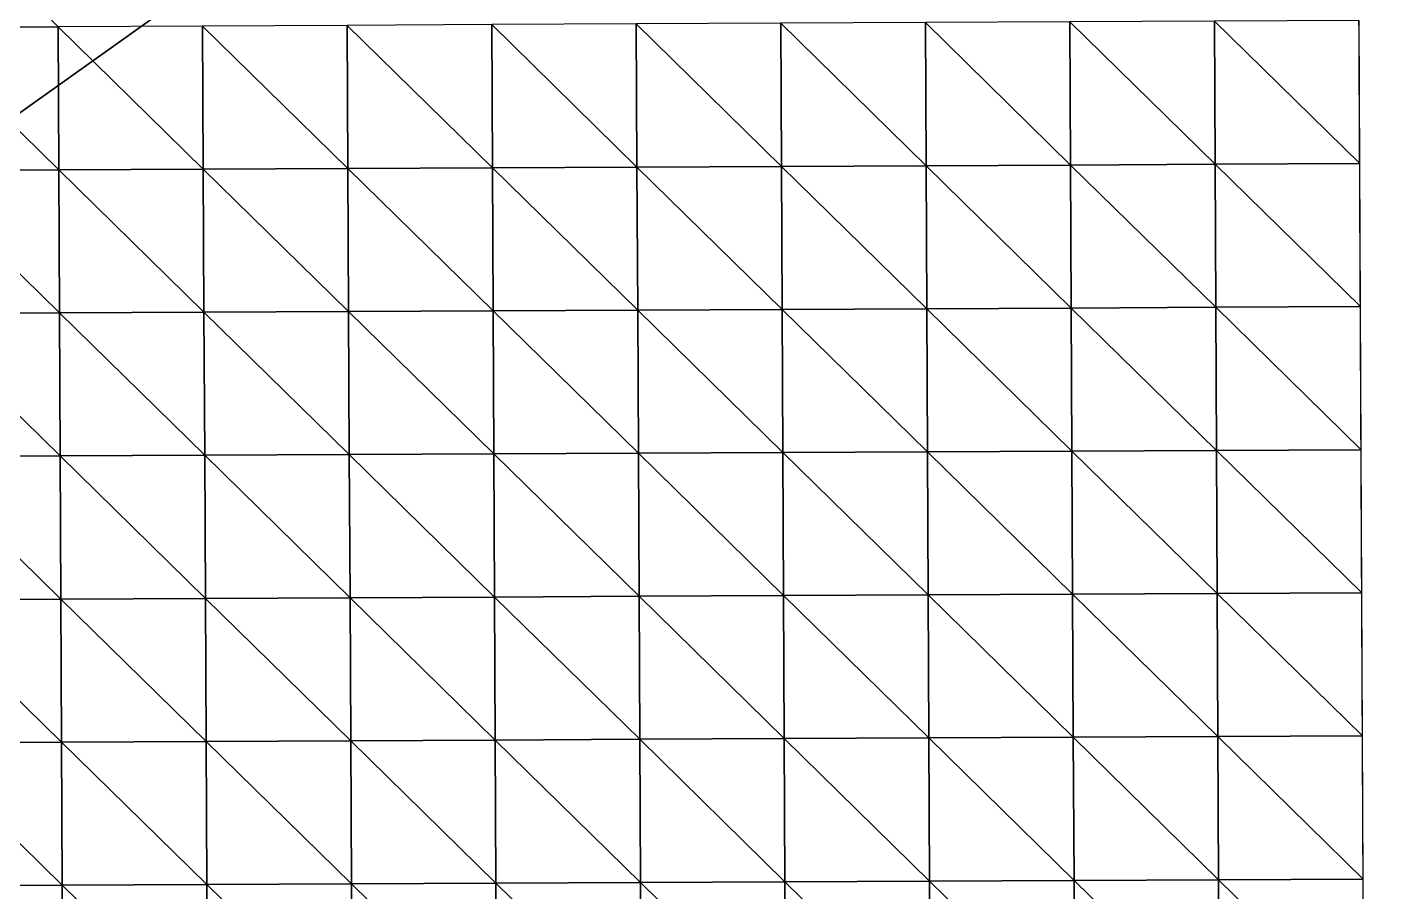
# Model space of a CAD drawing. Extents: x -372 to 678, y -263 to 741.
# Drawn here: x 559.7 to 677.6, y 590.3 to 665.5 of the extents above; entities that cross this region are included whole.
import ezdxf

# ---------------------------------------------------------------- set-up
doc = ezdxf.new("R2010")
doc.units = 0
doc.header["$LTSCALE"] = 0.0254
doc.layers.get('0').update_dxf_attribs({"linetype": 'CONTINUOUS'})
doc.layers.add('LOCATION_SNAPSHOT', color=144, linetype='CONTINUOUS')
doc.layers.add('LOCATION_TERRAIN', color=36, linetype='CONTINUOUS')

# ---------------------------------------------------------------- blocks, each defined once
blk = doc.blocks.new('LOCATION_SNAPSHOT_1')
at = {"color": 8}
mesh = blk.add_polyface(dxfattribs=at)
corners = [(-63.49, 214.77), (675.12, 740.67), (-66.01, 737.09), (677.64, 218.35)]
mesh.append_faces([[corners[k] for k in face] for face in [(0, 1, 2), (1, 0, 3)]], dxfattribs={"vtx0": -1, "color": 8})
blk = doc.blocks.new('LOCATION_TERRAIN_1')
at = {"color": 8}
mesh = blk.add_polyface(dxfattribs=at)
corners = [(562.42, 665.5, 12.97), (549.8, 677.88, 12.31), (549.86, 665.44, 12.31)]
mesh.append_faces([[corners[k] for k in face] for face in [(0, 1, 2)]], dxfattribs={"color": 8})
mesh = blk.add_polyface(dxfattribs=at)
corners = [(562.48, 653.07, 12.97), (562.42, 665.5, 12.97), (549.86, 665.44, 12.31)]
mesh.append_faces([[corners[k] for k in face] for face in [(0, 1, 2)]], dxfattribs={"color": 8})
mesh = blk.add_polyface(dxfattribs=at)
corners = [(562.48, 653.07, 12.97), (549.86, 665.44, 12.31), (549.92, 653.01, 12.31)]
mesh.append_faces([[corners[k] for k in face] for face in [(0, 1, 2)]], dxfattribs={"color": 8})
mesh = blk.add_polyface(dxfattribs=at)
corners = [(575.04, 653.13, 13.63), (574.98, 665.57, 13.63), (562.42, 665.5, 12.97)]
mesh.append_faces([[corners[k] for k in face] for face in [(0, 1, 2)]], dxfattribs={"color": 8})
mesh = blk.add_polyface(dxfattribs=at)
corners = [(575.04, 653.13, 13.63), (562.42, 665.5, 12.97), (562.48, 653.07, 12.97)]
mesh.append_faces([[corners[k] for k in face] for face in [(0, 1, 2)]], dxfattribs={"color": 8})
mesh = blk.add_polyface(dxfattribs=at)
corners = [(587.61, 653.19, 13.94), (587.55, 665.63, 13.99), (574.98, 665.57, 13.63)]
mesh.append_faces([[corners[k] for k in face] for face in [(0, 1, 2)]], dxfattribs={"color": 8})
mesh = blk.add_polyface(dxfattribs=at)
corners = [(587.61, 653.19, 13.94), (574.98, 665.57, 13.63), (575.04, 653.13, 13.63)]
mesh.append_faces([[corners[k] for k in face] for face in [(0, 1, 2)]], dxfattribs={"color": 8})
mesh = blk.add_polyface(dxfattribs=at)
corners = [(600.17, 653.25, 13.72), (600.11, 665.69, 13.87), (587.55, 665.63, 13.99)]
mesh.append_faces([[corners[k] for k in face] for face in [(0, 1, 2)]], dxfattribs={"color": 8})
mesh = blk.add_polyface(dxfattribs=at)
corners = [(600.17, 653.25, 13.72), (587.55, 665.63, 13.99), (587.61, 653.19, 13.94)]
mesh.append_faces([[corners[k] for k in face] for face in [(0, 1, 2)]], dxfattribs={"color": 8})
mesh = blk.add_polyface(dxfattribs=at)
corners = [(612.73, 653.31, 13.5), (612.67, 665.75, 13.76), (600.11, 665.69, 13.87)]
mesh.append_faces([[corners[k] for k in face] for face in [(0, 1, 2)]], dxfattribs={"color": 8})
mesh = blk.add_polyface(dxfattribs=at)
corners = [(612.73, 653.31, 13.5), (600.11, 665.69, 13.87), (600.17, 653.25, 13.72)]
mesh.append_faces([[corners[k] for k in face] for face in [(0, 1, 2)]], dxfattribs={"color": 8})
mesh = blk.add_polyface(dxfattribs=at)
corners = [(625.29, 653.37, 13.16), (625.23, 665.81, 13.52), (612.67, 665.75, 13.76)]
mesh.append_faces([[corners[k] for k in face] for face in [(0, 1, 2)]], dxfattribs={"color": 8})
mesh = blk.add_polyface(dxfattribs=at)
corners = [(625.29, 653.37, 13.16), (612.67, 665.75, 13.76), (612.73, 653.31, 13.5)]
mesh.append_faces([[corners[k] for k in face] for face in [(0, 1, 2)]], dxfattribs={"color": 8})
mesh = blk.add_polyface(dxfattribs=at)
corners = [(637.85, 653.43, 12.6), (637.79, 665.87, 13.08), (625.23, 665.81, 13.52)]
mesh.append_faces([[corners[k] for k in face] for face in [(0, 1, 2)]], dxfattribs={"color": 8})
mesh = blk.add_polyface(dxfattribs=at)
corners = [(637.85, 653.43, 12.6), (625.23, 665.81, 13.52), (625.29, 653.37, 13.16)]
mesh.append_faces([[corners[k] for k in face] for face in [(0, 1, 2)]], dxfattribs={"color": 8})
mesh = blk.add_polyface(dxfattribs=at)
corners = [(650.41, 653.49, 12.05), (650.35, 665.93, 12.63), (637.79, 665.87, 13.08)]
mesh.append_faces([[corners[k] for k in face] for face in [(0, 1, 2)]], dxfattribs={"color": 8})
mesh = blk.add_polyface(dxfattribs=at)
corners = [(650.41, 653.49, 12.05), (637.79, 665.87, 13.08), (637.85, 653.43, 12.6)]
mesh.append_faces([[corners[k] for k in face] for face in [(0, 1, 2)]], dxfattribs={"color": 8})
mesh = blk.add_polyface(dxfattribs=at)
corners = [(662.97, 653.55, 11.82), (662.91, 665.99, 12.41), (650.35, 665.93, 12.63)]
mesh.append_faces([[corners[k] for k in face] for face in [(0, 1, 2)]], dxfattribs={"color": 8})
mesh = blk.add_polyface(dxfattribs=at)
corners = [(662.97, 653.55, 11.82), (650.35, 665.93, 12.63), (650.41, 653.49, 12.05)]
mesh.append_faces([[corners[k] for k in face] for face in [(0, 1, 2)]], dxfattribs={"color": 8})
mesh = blk.add_polyface(dxfattribs=at)
corners = [(675.54, 653.61, 12.27), (675.48, 666.05, 12.64), (662.91, 665.99, 12.41)]
mesh.append_faces([[corners[k] for k in face] for face in [(0, 1, 2)]], dxfattribs={"color": 8})
mesh = blk.add_polyface(dxfattribs=at)
corners = [(675.54, 653.61, 12.27), (662.91, 665.99, 12.41), (662.97, 653.55, 11.82)]
mesh.append_faces([[corners[k] for k in face] for face in [(0, 1, 2)]], dxfattribs={"color": 8})
mesh = blk.add_polyface(dxfattribs=at)
corners = [(600.23, 640.81, 13.56), (600.17, 653.25, 13.72), (587.61, 653.19, 13.94)]
mesh.append_faces([[corners[k] for k in face] for face in [(0, 1, 2)]], dxfattribs={"color": 8})
mesh = blk.add_polyface(dxfattribs=at)
corners = [(612.79, 640.88, 13.23), (612.73, 653.31, 13.5), (600.17, 653.25, 13.72)]
mesh.append_faces([[corners[k] for k in face] for face in [(0, 1, 2)]], dxfattribs={"color": 8})
mesh = blk.add_polyface(dxfattribs=at)
corners = [(612.79, 640.88, 13.23), (600.17, 653.25, 13.72), (600.23, 640.81, 13.56)]
mesh.append_faces([[corners[k] for k in face] for face in [(0, 1, 2)]], dxfattribs={"color": 8})
mesh = blk.add_polyface(dxfattribs=at)
corners = [(625.35, 640.94, 12.78), (625.29, 653.37, 13.16), (612.73, 653.31, 13.5)]
mesh.append_faces([[corners[k] for k in face] for face in [(0, 1, 2)]], dxfattribs={"color": 8})
mesh = blk.add_polyface(dxfattribs=at)
corners = [(625.35, 640.94, 12.78), (612.73, 653.31, 13.5), (612.79, 640.88, 13.23)]
mesh.append_faces([[corners[k] for k in face] for face in [(0, 1, 2)]], dxfattribs={"color": 8})
mesh = blk.add_polyface(dxfattribs=at)
corners = [(637.91, 641, 12.12), (637.85, 653.43, 12.6), (625.29, 653.37, 13.16)]
mesh.append_faces([[corners[k] for k in face] for face in [(0, 1, 2)]], dxfattribs={"color": 8})
mesh = blk.add_polyface(dxfattribs=at)
corners = [(637.91, 641, 12.12), (625.29, 653.37, 13.16), (625.35, 640.94, 12.78)]
mesh.append_faces([[corners[k] for k in face] for face in [(0, 1, 2)]], dxfattribs={"color": 8})
mesh = blk.add_polyface(dxfattribs=at)
corners = [(650.47, 641.06, 11.46), (650.41, 653.49, 12.05), (637.85, 653.43, 12.6)]
mesh.append_faces([[corners[k] for k in face] for face in [(0, 1, 2)]], dxfattribs={"color": 8})
mesh = blk.add_polyface(dxfattribs=at)
corners = [(650.47, 641.06, 11.46), (637.85, 653.43, 12.6), (637.91, 641, 12.12)]
mesh.append_faces([[corners[k] for k in face] for face in [(0, 1, 2)]], dxfattribs={"color": 8})
mesh = blk.add_polyface(dxfattribs=at)
corners = [(663.03, 641.12, 11.23), (662.97, 653.55, 11.82), (650.41, 653.49, 12.05)]
mesh.append_faces([[corners[k] for k in face] for face in [(0, 1, 2)]], dxfattribs={"color": 8})
mesh = blk.add_polyface(dxfattribs=at)
corners = [(663.03, 641.12, 11.23), (650.41, 653.49, 12.05), (650.47, 641.06, 11.46)]
mesh.append_faces([[corners[k] for k in face] for face in [(0, 1, 2)]], dxfattribs={"color": 8})
mesh = blk.add_polyface(dxfattribs=at)
corners = [(675.6, 641.18, 11.89), (675.54, 653.61, 12.27), (662.97, 653.55, 11.82)]
mesh.append_faces([[corners[k] for k in face] for face in [(0, 1, 2)]], dxfattribs={"color": 8})
mesh = blk.add_polyface(dxfattribs=at)
corners = [(675.6, 641.18, 11.89), (662.97, 653.55, 11.82), (663.03, 641.12, 11.23)]
mesh.append_faces([[corners[k] for k in face] for face in [(0, 1, 2)]], dxfattribs={"color": 8})
mesh = blk.add_polyface(dxfattribs=at)
corners = [(562.54, 640.63, 12.97), (562.48, 653.07, 12.97), (549.92, 653.01, 12.31)]
mesh.append_faces([[corners[k] for k in face] for face in [(0, 1, 2)]], dxfattribs={"color": 8})
mesh = blk.add_polyface(dxfattribs=at)
corners = [(562.54, 640.63, 12.97), (549.92, 653.01, 12.31), (549.98, 640.57, 12.31)]
mesh.append_faces([[corners[k] for k in face] for face in [(0, 1, 2)]], dxfattribs={"color": 8})
mesh = blk.add_polyface(dxfattribs=at)
corners = [(575.1, 640.69, 13.63), (575.04, 653.13, 13.63), (562.48, 653.07, 12.97)]
mesh.append_faces([[corners[k] for k in face] for face in [(0, 1, 2)]], dxfattribs={"color": 8})
mesh = blk.add_polyface(dxfattribs=at)
corners = [(575.1, 640.69, 13.63), (562.48, 653.07, 12.97), (562.54, 640.63, 12.97)]
mesh.append_faces([[corners[k] for k in face] for face in [(0, 1, 2)]], dxfattribs={"color": 8})
mesh = blk.add_polyface(dxfattribs=at)
corners = [(587.67, 640.75, 13.9), (587.61, 653.19, 13.94), (575.04, 653.13, 13.63)]
mesh.append_faces([[corners[k] for k in face] for face in [(0, 1, 2)]], dxfattribs={"color": 8})
mesh = blk.add_polyface(dxfattribs=at)
corners = [(587.67, 640.75, 13.9), (575.04, 653.13, 13.63), (575.1, 640.69, 13.63)]
mesh.append_faces([[corners[k] for k in face] for face in [(0, 1, 2)]], dxfattribs={"color": 8})
mesh = blk.add_polyface(dxfattribs=at)
corners = [(600.23, 640.81, 13.56), (587.61, 653.19, 13.94), (587.67, 640.75, 13.9)]
mesh.append_faces([[corners[k] for k in face] for face in [(0, 1, 2)]], dxfattribs={"color": 8})
mesh = blk.add_polyface(dxfattribs=at)
corners = [(562.6, 628.2, 13.14), (562.54, 640.63, 12.97), (549.98, 640.57, 12.31)]
mesh.append_faces([[corners[k] for k in face] for face in [(0, 1, 2)]], dxfattribs={"color": 8})
mesh = blk.add_polyface(dxfattribs=at)
corners = [(562.6, 628.2, 13.14), (549.98, 640.57, 12.31), (550.04, 628.14, 12.59)]
mesh.append_faces([[corners[k] for k in face] for face in [(0, 1, 2)]], dxfattribs={"color": 8})
mesh = blk.add_polyface(dxfattribs=at)
corners = [(575.16, 628.26, 13.69), (575.1, 640.69, 13.63), (562.54, 640.63, 12.97)]
mesh.append_faces([[corners[k] for k in face] for face in [(0, 1, 2)]], dxfattribs={"color": 8})
mesh = blk.add_polyface(dxfattribs=at)
corners = [(575.16, 628.26, 13.69), (562.54, 640.63, 12.97), (562.6, 628.2, 13.14)]
mesh.append_faces([[corners[k] for k in face] for face in [(0, 1, 2)]], dxfattribs={"color": 8})
mesh = blk.add_polyface(dxfattribs=at)
corners = [(587.73, 628.32, 13.77), (587.67, 640.75, 13.9), (575.1, 640.69, 13.63)]
mesh.append_faces([[corners[k] for k in face] for face in [(0, 1, 2)]], dxfattribs={"color": 8})
mesh = blk.add_polyface(dxfattribs=at)
corners = [(587.73, 628.32, 13.77), (575.1, 640.69, 13.63), (575.16, 628.26, 13.69)]
mesh.append_faces([[corners[k] for k in face] for face in [(0, 1, 2)]], dxfattribs={"color": 8})
mesh = blk.add_polyface(dxfattribs=at)
corners = [(600.29, 628.38, 13.11), (600.23, 640.81, 13.56), (587.67, 640.75, 13.9)]
mesh.append_faces([[corners[k] for k in face] for face in [(0, 1, 2)]], dxfattribs={"color": 8})
mesh = blk.add_polyface(dxfattribs=at)
corners = [(600.29, 628.38, 13.11), (587.67, 640.75, 13.9), (587.73, 628.32, 13.77)]
mesh.append_faces([[corners[k] for k in face] for face in [(0, 1, 2)]], dxfattribs={"color": 8})
mesh = blk.add_polyface(dxfattribs=at)
corners = [(612.85, 628.44, 12.45), (612.79, 640.88, 13.23), (600.23, 640.81, 13.56)]
mesh.append_faces([[corners[k] for k in face] for face in [(0, 1, 2)]], dxfattribs={"color": 8})
mesh = blk.add_polyface(dxfattribs=at)
corners = [(612.85, 628.44, 12.45), (600.23, 640.81, 13.56), (600.29, 628.38, 13.11)]
mesh.append_faces([[corners[k] for k in face] for face in [(0, 1, 2)]], dxfattribs={"color": 8})
mesh = blk.add_polyface(dxfattribs=at)
corners = [(625.41, 628.5, 11.83), (625.35, 640.94, 12.78), (612.79, 640.88, 13.23)]
mesh.append_faces([[corners[k] for k in face] for face in [(0, 1, 2)]], dxfattribs={"color": 8})
mesh = blk.add_polyface(dxfattribs=at)
corners = [(625.41, 628.5, 11.83), (612.79, 640.88, 13.23), (612.85, 628.44, 12.45)]
mesh.append_faces([[corners[k] for k in face] for face in [(0, 1, 2)]], dxfattribs={"color": 8})
mesh = blk.add_polyface(dxfattribs=at)
corners = [(637.97, 628.56, 11.28), (637.91, 641, 12.12), (625.35, 640.94, 12.78)]
mesh.append_faces([[corners[k] for k in face] for face in [(0, 1, 2)]], dxfattribs={"color": 8})
mesh = blk.add_polyface(dxfattribs=at)
corners = [(637.97, 628.56, 11.28), (625.35, 640.94, 12.78), (625.41, 628.5, 11.83)]
mesh.append_faces([[corners[k] for k in face] for face in [(0, 1, 2)]], dxfattribs={"color": 8})
mesh = blk.add_polyface(dxfattribs=at)
corners = [(650.53, 628.62, 10.73), (650.47, 641.06, 11.46), (637.91, 641, 12.12)]
mesh.append_faces([[corners[k] for k in face] for face in [(0, 1, 2)]], dxfattribs={"color": 8})
mesh = blk.add_polyface(dxfattribs=at)
corners = [(650.53, 628.62, 10.73), (637.91, 641, 12.12), (637.97, 628.56, 11.28)]
mesh.append_faces([[corners[k] for k in face] for face in [(0, 1, 2)]], dxfattribs={"color": 8})
mesh = blk.add_polyface(dxfattribs=at)
corners = [(663.1, 628.68, 10.58), (663.03, 641.12, 11.23), (650.47, 641.06, 11.46)]
mesh.append_faces([[corners[k] for k in face] for face in [(0, 1, 2)]], dxfattribs={"color": 8})
mesh = blk.add_polyface(dxfattribs=at)
corners = [(663.1, 628.68, 10.58), (650.47, 641.06, 11.46), (650.53, 628.62, 10.73)]
mesh.append_faces([[corners[k] for k in face] for face in [(0, 1, 2)]], dxfattribs={"color": 8})
mesh = blk.add_polyface(dxfattribs=at)
corners = [(675.66, 628.74, 11.24), (675.6, 641.18, 11.89), (663.03, 641.12, 11.23)]
mesh.append_faces([[corners[k] for k in face] for face in [(0, 1, 2)]], dxfattribs={"color": 8})
mesh = blk.add_polyface(dxfattribs=at)
corners = [(675.66, 628.74, 11.24), (663.03, 641.12, 11.23), (663.1, 628.68, 10.58)]
mesh.append_faces([[corners[k] for k in face] for face in [(0, 1, 2)]], dxfattribs={"color": 8})
mesh = blk.add_polyface(dxfattribs=at)
corners = [(625.47, 616.06, 10.88), (625.41, 628.5, 11.83), (612.85, 628.44, 12.45)]
mesh.append_faces([[corners[k] for k in face] for face in [(0, 1, 2)]], dxfattribs={"color": 8})
mesh = blk.add_polyface(dxfattribs=at)
corners = [(638.03, 616.12, 10.44), (637.97, 628.56, 11.28), (625.41, 628.5, 11.83)]
mesh.append_faces([[corners[k] for k in face] for face in [(0, 1, 2)]], dxfattribs={"color": 8})
mesh = blk.add_polyface(dxfattribs=at)
corners = [(638.03, 616.12, 10.44), (625.41, 628.5, 11.83), (625.47, 616.06, 10.88)]
mesh.append_faces([[corners[k] for k in face] for face in [(0, 1, 2)]], dxfattribs={"color": 8})
mesh = blk.add_polyface(dxfattribs=at)
corners = [(650.59, 616.18, 10), (650.53, 628.62, 10.73), (637.97, 628.56, 11.28)]
mesh.append_faces([[corners[k] for k in face] for face in [(0, 1, 2)]], dxfattribs={"color": 8})
mesh = blk.add_polyface(dxfattribs=at)
corners = [(650.59, 616.18, 10), (637.97, 628.56, 11.28), (638.03, 616.12, 10.44)]
mesh.append_faces([[corners[k] for k in face] for face in [(0, 1, 2)]], dxfattribs={"color": 8})
mesh = blk.add_polyface(dxfattribs=at)
corners = [(663.16, 616.25, 9.92), (663.1, 628.68, 10.58), (650.53, 628.62, 10.73)]
mesh.append_faces([[corners[k] for k in face] for face in [(0, 1, 2)]], dxfattribs={"color": 8})
mesh = blk.add_polyface(dxfattribs=at)
corners = [(663.16, 616.25, 9.92), (650.53, 628.62, 10.73), (650.59, 616.18, 10)]
mesh.append_faces([[corners[k] for k in face] for face in [(0, 1, 2)]], dxfattribs={"color": 8})
mesh = blk.add_polyface(dxfattribs=at)
corners = [(675.72, 616.31, 10.58), (675.66, 628.74, 11.24), (663.1, 628.68, 10.58)]
mesh.append_faces([[corners[k] for k in face] for face in [(0, 1, 2)]], dxfattribs={"color": 8})
mesh = blk.add_polyface(dxfattribs=at)
corners = [(675.72, 616.31, 10.58), (663.1, 628.68, 10.58), (663.16, 616.25, 9.92)]
mesh.append_faces([[corners[k] for k in face] for face in [(0, 1, 2)]], dxfattribs={"color": 8})
mesh = blk.add_polyface(dxfattribs=at)
corners = [(562.66, 615.76, 13.32), (562.6, 628.2, 13.14), (550.04, 628.14, 12.59)]
mesh.append_faces([[corners[k] for k in face] for face in [(0, 1, 2)]], dxfattribs={"color": 8})
mesh = blk.add_polyface(dxfattribs=at)
corners = [(562.66, 615.76, 13.32), (550.04, 628.14, 12.59), (550.1, 615.7, 12.88)]
mesh.append_faces([[corners[k] for k in face] for face in [(0, 1, 2)]], dxfattribs={"color": 8})
mesh = blk.add_polyface(dxfattribs=at)
corners = [(575.22, 615.82, 13.76), (575.16, 628.26, 13.69), (562.6, 628.2, 13.14)]
mesh.append_faces([[corners[k] for k in face] for face in [(0, 1, 2)]], dxfattribs={"color": 8})
mesh = blk.add_polyface(dxfattribs=at)
corners = [(575.22, 615.82, 13.76), (562.6, 628.2, 13.14), (562.66, 615.76, 13.32)]
mesh.append_faces([[corners[k] for k in face] for face in [(0, 1, 2)]], dxfattribs={"color": 8})
mesh = blk.add_polyface(dxfattribs=at)
corners = [(587.79, 615.88, 13.65), (587.73, 628.32, 13.77), (575.16, 628.26, 13.69)]
mesh.append_faces([[corners[k] for k in face] for face in [(0, 1, 2)]], dxfattribs={"color": 8})
mesh = blk.add_polyface(dxfattribs=at)
corners = [(587.79, 615.88, 13.65), (575.16, 628.26, 13.69), (575.22, 615.82, 13.76)]
mesh.append_faces([[corners[k] for k in face] for face in [(0, 1, 2)]], dxfattribs={"color": 8})
mesh = blk.add_polyface(dxfattribs=at)
corners = [(600.35, 615.94, 12.66), (600.29, 628.38, 13.11), (587.73, 628.32, 13.77)]
mesh.append_faces([[corners[k] for k in face] for face in [(0, 1, 2)]], dxfattribs={"color": 8})
mesh = blk.add_polyface(dxfattribs=at)
corners = [(600.35, 615.94, 12.66), (587.73, 628.32, 13.77), (587.79, 615.88, 13.65)]
mesh.append_faces([[corners[k] for k in face] for face in [(0, 1, 2)]], dxfattribs={"color": 8})
mesh = blk.add_polyface(dxfattribs=at)
corners = [(612.91, 616, 11.67), (612.85, 628.44, 12.45), (600.29, 628.38, 13.11)]
mesh.append_faces([[corners[k] for k in face] for face in [(0, 1, 2)]], dxfattribs={"color": 8})
mesh = blk.add_polyface(dxfattribs=at)
corners = [(612.91, 616, 11.67), (600.29, 628.38, 13.11), (600.35, 615.94, 12.66)]
mesh.append_faces([[corners[k] for k in face] for face in [(0, 1, 2)]], dxfattribs={"color": 8})
mesh = blk.add_polyface(dxfattribs=at)
corners = [(625.47, 616.06, 10.88), (612.85, 628.44, 12.45), (612.91, 616, 11.67)]
mesh.append_faces([[corners[k] for k in face] for face in [(0, 1, 2)]], dxfattribs={"color": 8})
mesh = blk.add_polyface(dxfattribs=at)
corners = [(562.72, 603.32, 13.49), (562.66, 615.76, 13.32), (550.1, 615.7, 12.88)]
mesh.append_faces([[corners[k] for k in face] for face in [(0, 1, 2)]], dxfattribs={"color": 8})
mesh = blk.add_polyface(dxfattribs=at)
corners = [(562.72, 603.32, 13.49), (550.1, 615.7, 12.88), (550.16, 603.26, 13.16)]
mesh.append_faces([[corners[k] for k in face] for face in [(0, 1, 2)]], dxfattribs={"color": 8})
mesh = blk.add_polyface(dxfattribs=at)
corners = [(575.28, 603.38, 13.83), (575.22, 615.82, 13.76), (562.66, 615.76, 13.32)]
mesh.append_faces([[corners[k] for k in face] for face in [(0, 1, 2)]], dxfattribs={"color": 8})
mesh = blk.add_polyface(dxfattribs=at)
corners = [(575.28, 603.38, 13.83), (562.66, 615.76, 13.32), (562.72, 603.32, 13.49)]
mesh.append_faces([[corners[k] for k in face] for face in [(0, 1, 2)]], dxfattribs={"color": 8})
mesh = blk.add_polyface(dxfattribs=at)
corners = [(587.85, 603.45, 13.52), (587.79, 615.88, 13.65), (575.22, 615.82, 13.76)]
mesh.append_faces([[corners[k] for k in face] for face in [(0, 1, 2)]], dxfattribs={"color": 8})
mesh = blk.add_polyface(dxfattribs=at)
corners = [(587.85, 603.45, 13.52), (575.22, 615.82, 13.76), (575.28, 603.38, 13.83)]
mesh.append_faces([[corners[k] for k in face] for face in [(0, 1, 2)]], dxfattribs={"color": 8})
mesh = blk.add_polyface(dxfattribs=at)
corners = [(600.41, 603.51, 12.21), (600.35, 615.94, 12.66), (587.79, 615.88, 13.65)]
mesh.append_faces([[corners[k] for k in face] for face in [(0, 1, 2)]], dxfattribs={"color": 8})
mesh = blk.add_polyface(dxfattribs=at)
corners = [(600.41, 603.51, 12.21), (587.79, 615.88, 13.65), (587.85, 603.45, 13.52)]
mesh.append_faces([[corners[k] for k in face] for face in [(0, 1, 2)]], dxfattribs={"color": 8})
mesh = blk.add_polyface(dxfattribs=at)
corners = [(612.97, 603.57, 10.9), (612.91, 616, 11.67), (600.35, 615.94, 12.66)]
mesh.append_faces([[corners[k] for k in face] for face in [(0, 1, 2)]], dxfattribs={"color": 8})
mesh = blk.add_polyface(dxfattribs=at)
corners = [(612.97, 603.57, 10.9), (600.35, 615.94, 12.66), (600.41, 603.51, 12.21)]
mesh.append_faces([[corners[k] for k in face] for face in [(0, 1, 2)]], dxfattribs={"color": 8})
mesh = blk.add_polyface(dxfattribs=at)
corners = [(625.53, 603.63, 9.93), (625.47, 616.06, 10.88), (612.91, 616, 11.67)]
mesh.append_faces([[corners[k] for k in face] for face in [(0, 1, 2)]], dxfattribs={"color": 8})
mesh = blk.add_polyface(dxfattribs=at)
corners = [(625.53, 603.63, 9.93), (612.91, 616, 11.67), (612.97, 603.57, 10.9)]
mesh.append_faces([[corners[k] for k in face] for face in [(0, 1, 2)]], dxfattribs={"color": 8})
mesh = blk.add_polyface(dxfattribs=at)
corners = [(638.09, 603.69, 9.6), (638.03, 616.12, 10.44), (625.47, 616.06, 10.88)]
mesh.append_faces([[corners[k] for k in face] for face in [(0, 1, 2)]], dxfattribs={"color": 8})
mesh = blk.add_polyface(dxfattribs=at)
corners = [(638.09, 603.69, 9.6), (625.47, 616.06, 10.88), (625.53, 603.63, 9.93)]
mesh.append_faces([[corners[k] for k in face] for face in [(0, 1, 2)]], dxfattribs={"color": 8})
mesh = blk.add_polyface(dxfattribs=at)
corners = [(650.65, 603.75, 9.27), (650.59, 616.18, 10), (638.03, 616.12, 10.44)]
mesh.append_faces([[corners[k] for k in face] for face in [(0, 1, 2)]], dxfattribs={"color": 8})
mesh = blk.add_polyface(dxfattribs=at)
corners = [(650.65, 603.75, 9.27), (638.03, 616.12, 10.44), (638.09, 603.69, 9.6)]
mesh.append_faces([[corners[k] for k in face] for face in [(0, 1, 2)]], dxfattribs={"color": 8})
mesh = blk.add_polyface(dxfattribs=at)
corners = [(663.22, 603.81, 9.26), (663.16, 616.25, 9.92), (650.59, 616.18, 10)]
mesh.append_faces([[corners[k] for k in face] for face in [(0, 1, 2)]], dxfattribs={"color": 8})
mesh = blk.add_polyface(dxfattribs=at)
corners = [(663.22, 603.81, 9.26), (650.59, 616.18, 10), (650.65, 603.75, 9.27)]
mesh.append_faces([[corners[k] for k in face] for face in [(0, 1, 2)]], dxfattribs={"color": 8})
mesh = blk.add_polyface(dxfattribs=at)
corners = [(675.78, 603.87, 9.92), (675.72, 616.31, 10.58), (663.16, 616.25, 9.92)]
mesh.append_faces([[corners[k] for k in face] for face in [(0, 1, 2)]], dxfattribs={"color": 8})
mesh = blk.add_polyface(dxfattribs=at)
corners = [(675.78, 603.87, 9.92), (663.16, 616.25, 9.92), (663.22, 603.81, 9.26)]
mesh.append_faces([[corners[k] for k in face] for face in [(0, 1, 2)]], dxfattribs={"color": 8})
mesh = blk.add_polyface(dxfattribs=at)
corners = [(650.71, 591.31, 10.29), (650.65, 603.75, 9.27), (638.09, 603.69, 9.6)]
mesh.append_faces([[corners[k] for k in face] for face in [(0, 1, 2)]], dxfattribs={"color": 8})
mesh = blk.add_polyface(dxfattribs=at)
corners = [(663.28, 591.37, 10.18), (663.22, 603.81, 9.26), (650.65, 603.75, 9.27)]
mesh.append_faces([[corners[k] for k in face] for face in [(0, 1, 2)]], dxfattribs={"color": 8})
mesh = blk.add_polyface(dxfattribs=at)
corners = [(663.28, 591.37, 10.18), (650.65, 603.75, 9.27), (650.71, 591.31, 10.29)]
mesh.append_faces([[corners[k] for k in face] for face in [(0, 1, 2)]], dxfattribs={"color": 8})
mesh = blk.add_polyface(dxfattribs=at)
corners = [(675.84, 591.43, 10.73), (675.78, 603.87, 9.92), (663.22, 603.81, 9.26)]
mesh.append_faces([[corners[k] for k in face] for face in [(0, 1, 2)]], dxfattribs={"color": 8})
mesh = blk.add_polyface(dxfattribs=at)
corners = [(675.84, 591.43, 10.73), (663.22, 603.81, 9.26), (663.28, 591.37, 10.18)]
mesh.append_faces([[corners[k] for k in face] for face in [(0, 1, 2)]], dxfattribs={"color": 8})
mesh = blk.add_polyface(dxfattribs=at)
corners = [(562.78, 590.89, 14.14), (562.72, 603.32, 13.49), (550.16, 603.26, 13.16)]
mesh.append_faces([[corners[k] for k in face] for face in [(0, 1, 2)]], dxfattribs={"color": 8})
mesh = blk.add_polyface(dxfattribs=at)
corners = [(562.78, 590.89, 14.14), (550.16, 603.26, 13.16), (550.22, 590.83, 13.81)]
mesh.append_faces([[corners[k] for k in face] for face in [(0, 1, 2)]], dxfattribs={"color": 8})
mesh = blk.add_polyface(dxfattribs=at)
corners = [(575.35, 590.95, 14.47), (575.28, 603.38, 13.83), (562.72, 603.32, 13.49)]
mesh.append_faces([[corners[k] for k in face] for face in [(0, 1, 2)]], dxfattribs={"color": 8})
mesh = blk.add_polyface(dxfattribs=at)
corners = [(575.35, 590.95, 14.47), (562.72, 603.32, 13.49), (562.78, 590.89, 14.14)]
mesh.append_faces([[corners[k] for k in face] for face in [(0, 1, 2)]], dxfattribs={"color": 8})
mesh = blk.add_polyface(dxfattribs=at)
corners = [(587.91, 591.01, 14.25), (587.85, 603.45, 13.52), (575.28, 603.38, 13.83)]
mesh.append_faces([[corners[k] for k in face] for face in [(0, 1, 2)]], dxfattribs={"color": 8})
mesh = blk.add_polyface(dxfattribs=at)
corners = [(587.91, 591.01, 14.25), (575.28, 603.38, 13.83), (575.35, 590.95, 14.47)]
mesh.append_faces([[corners[k] for k in face] for face in [(0, 1, 2)]], dxfattribs={"color": 8})
mesh = blk.add_polyface(dxfattribs=at)
corners = [(600.47, 591.07, 13.14), (600.41, 603.51, 12.21), (587.85, 603.45, 13.52)]
mesh.append_faces([[corners[k] for k in face] for face in [(0, 1, 2)]], dxfattribs={"color": 8})
mesh = blk.add_polyface(dxfattribs=at)
corners = [(600.47, 591.07, 13.14), (587.85, 603.45, 13.52), (587.91, 591.01, 14.25)]
mesh.append_faces([[corners[k] for k in face] for face in [(0, 1, 2)]], dxfattribs={"color": 8})
mesh = blk.add_polyface(dxfattribs=at)
corners = [(613.03, 591.13, 12.03), (612.97, 603.57, 10.9), (600.41, 603.51, 12.21)]
mesh.append_faces([[corners[k] for k in face] for face in [(0, 1, 2)]], dxfattribs={"color": 8})
mesh = blk.add_polyface(dxfattribs=at)
corners = [(613.03, 591.13, 12.03), (600.41, 603.51, 12.21), (600.47, 591.07, 13.14)]
mesh.append_faces([[corners[k] for k in face] for face in [(0, 1, 2)]], dxfattribs={"color": 8})
mesh = blk.add_polyface(dxfattribs=at)
corners = [(625.59, 591.19, 11.16), (625.53, 603.63, 9.93), (612.97, 603.57, 10.9)]
mesh.append_faces([[corners[k] for k in face] for face in [(0, 1, 2)]], dxfattribs={"color": 8})
mesh = blk.add_polyface(dxfattribs=at)
corners = [(625.59, 591.19, 11.16), (612.97, 603.57, 10.9), (613.03, 591.13, 12.03)]
mesh.append_faces([[corners[k] for k in face] for face in [(0, 1, 2)]], dxfattribs={"color": 8})
mesh = blk.add_polyface(dxfattribs=at)
corners = [(638.15, 591.25, 10.73), (638.09, 603.69, 9.6), (625.53, 603.63, 9.93)]
mesh.append_faces([[corners[k] for k in face] for face in [(0, 1, 2)]], dxfattribs={"color": 8})
mesh = blk.add_polyface(dxfattribs=at)
corners = [(638.15, 591.25, 10.73), (625.53, 603.63, 9.93), (625.59, 591.19, 11.16)]
mesh.append_faces([[corners[k] for k in face] for face in [(0, 1, 2)]], dxfattribs={"color": 8})
mesh = blk.add_polyface(dxfattribs=at)
corners = [(650.71, 591.31, 10.29), (638.09, 603.69, 9.6), (638.15, 591.25, 10.73)]
mesh.append_faces([[corners[k] for k in face] for face in [(0, 1, 2)]], dxfattribs={"color": 8})
mesh = blk.add_polyface(dxfattribs=at)
corners = [(562.84, 578.45, 14.8), (562.78, 590.89, 14.14), (550.22, 590.83, 13.81)]
mesh.append_faces([[corners[k] for k in face] for face in [(0, 1, 2)]], dxfattribs={"color": 8})
mesh = blk.add_polyface(dxfattribs=at)
corners = [(562.84, 578.45, 14.8), (550.22, 590.83, 13.81), (550.28, 578.39, 14.47)]
mesh.append_faces([[corners[k] for k in face] for face in [(0, 1, 2)]], dxfattribs={"color": 8})
mesh = blk.add_polyface(dxfattribs=at)
corners = [(575.41, 578.51, 15.13), (575.35, 590.95, 14.47), (562.78, 590.89, 14.14)]
mesh.append_faces([[corners[k] for k in face] for face in [(0, 1, 2)]], dxfattribs={"color": 8})
mesh = blk.add_polyface(dxfattribs=at)
corners = [(575.41, 578.51, 15.13), (562.78, 590.89, 14.14), (562.84, 578.45, 14.8)]
mesh.append_faces([[corners[k] for k in face] for face in [(0, 1, 2)]], dxfattribs={"color": 8})
mesh = blk.add_polyface(dxfattribs=at)
corners = [(587.97, 578.57, 14.99), (587.91, 591.01, 14.25), (575.35, 590.95, 14.47)]
mesh.append_faces([[corners[k] for k in face] for face in [(0, 1, 2)]], dxfattribs={"color": 8})
mesh = blk.add_polyface(dxfattribs=at)
corners = [(587.97, 578.57, 14.99), (575.35, 590.95, 14.47), (575.41, 578.51, 15.13)]
mesh.append_faces([[corners[k] for k in face] for face in [(0, 1, 2)]], dxfattribs={"color": 8})
mesh = blk.add_polyface(dxfattribs=at)
corners = [(600.53, 578.63, 14.1), (600.47, 591.07, 13.14), (587.91, 591.01, 14.25)]
mesh.append_faces([[corners[k] for k in face] for face in [(0, 1, 2)]], dxfattribs={"color": 8})
mesh = blk.add_polyface(dxfattribs=at)
corners = [(600.53, 578.63, 14.1), (587.91, 591.01, 14.25), (587.97, 578.57, 14.99)]
mesh.append_faces([[corners[k] for k in face] for face in [(0, 1, 2)]], dxfattribs={"color": 8})
mesh = blk.add_polyface(dxfattribs=at)
corners = [(613.09, 578.69, 13.21), (613.03, 591.13, 12.03), (600.47, 591.07, 13.14)]
mesh.append_faces([[corners[k] for k in face] for face in [(0, 1, 2)]], dxfattribs={"color": 8})
mesh = blk.add_polyface(dxfattribs=at)
corners = [(613.09, 578.69, 13.21), (600.47, 591.07, 13.14), (600.53, 578.63, 14.1)]
mesh.append_faces([[corners[k] for k in face] for face in [(0, 1, 2)]], dxfattribs={"color": 8})
mesh = blk.add_polyface(dxfattribs=at)
corners = [(625.65, 578.75, 12.44), (625.59, 591.19, 11.16), (613.03, 591.13, 12.03)]
mesh.append_faces([[corners[k] for k in face] for face in [(0, 1, 2)]], dxfattribs={"color": 8})
mesh = blk.add_polyface(dxfattribs=at)
corners = [(625.65, 578.75, 12.44), (613.03, 591.13, 12.03), (613.09, 578.69, 13.21)]
mesh.append_faces([[corners[k] for k in face] for face in [(0, 1, 2)]], dxfattribs={"color": 8})
mesh = blk.add_polyface(dxfattribs=at)
corners = [(638.21, 578.82, 11.89), (638.15, 591.25, 10.73), (625.59, 591.19, 11.16)]
mesh.append_faces([[corners[k] for k in face] for face in [(0, 1, 2)]], dxfattribs={"color": 8})
mesh = blk.add_polyface(dxfattribs=at)
corners = [(638.21, 578.82, 11.89), (625.59, 591.19, 11.16), (625.65, 578.75, 12.44)]
mesh.append_faces([[corners[k] for k in face] for face in [(0, 1, 2)]], dxfattribs={"color": 8})
mesh = blk.add_polyface(dxfattribs=at)
corners = [(650.77, 578.88, 11.35), (650.71, 591.31, 10.29), (638.15, 591.25, 10.73)]
mesh.append_faces([[corners[k] for k in face] for face in [(0, 1, 2)]], dxfattribs={"color": 8})
mesh = blk.add_polyface(dxfattribs=at)
corners = [(650.77, 578.88, 11.35), (638.15, 591.25, 10.73), (638.21, 578.82, 11.89)]
mesh.append_faces([[corners[k] for k in face] for face in [(0, 1, 2)]], dxfattribs={"color": 8})
mesh = blk.add_polyface(dxfattribs=at)
corners = [(663.34, 578.94, 11.13), (663.28, 591.37, 10.18), (650.71, 591.31, 10.29)]
mesh.append_faces([[corners[k] for k in face] for face in [(0, 1, 2)]], dxfattribs={"color": 8})
mesh = blk.add_polyface(dxfattribs=at)
corners = [(663.34, 578.94, 11.13), (650.71, 591.31, 10.29), (650.77, 578.88, 11.35)]
mesh.append_faces([[corners[k] for k in face] for face in [(0, 1, 2)]], dxfattribs={"color": 8})
mesh = blk.add_polyface(dxfattribs=at)
corners = [(675.9, 579, 11.57), (675.84, 591.43, 10.73), (663.28, 591.37, 10.18)]
mesh.append_faces([[corners[k] for k in face] for face in [(0, 1, 2)]], dxfattribs={"color": 8})
mesh = blk.add_polyface(dxfattribs=at)
corners = [(675.9, 579, 11.57), (663.28, 591.37, 10.18), (663.34, 578.94, 11.13)]
mesh.append_faces([[corners[k] for k in face] for face in [(0, 1, 2)]], dxfattribs={"color": 8})

msp = doc.modelspace()

# ---------------------------------------------------------------- block references
at = {"layer": 'LOCATION_SNAPSHOT', "color": 0}
msp.add_blockref('LOCATION_SNAPSHOT_1', (0, 0), dxfattribs=at)
at = {"layer": 'LOCATION_TERRAIN', "color": 0}
msp.add_blockref('LOCATION_TERRAIN_1', (0, 0), dxfattribs=at)

doc.saveas('drawing.dxf')
